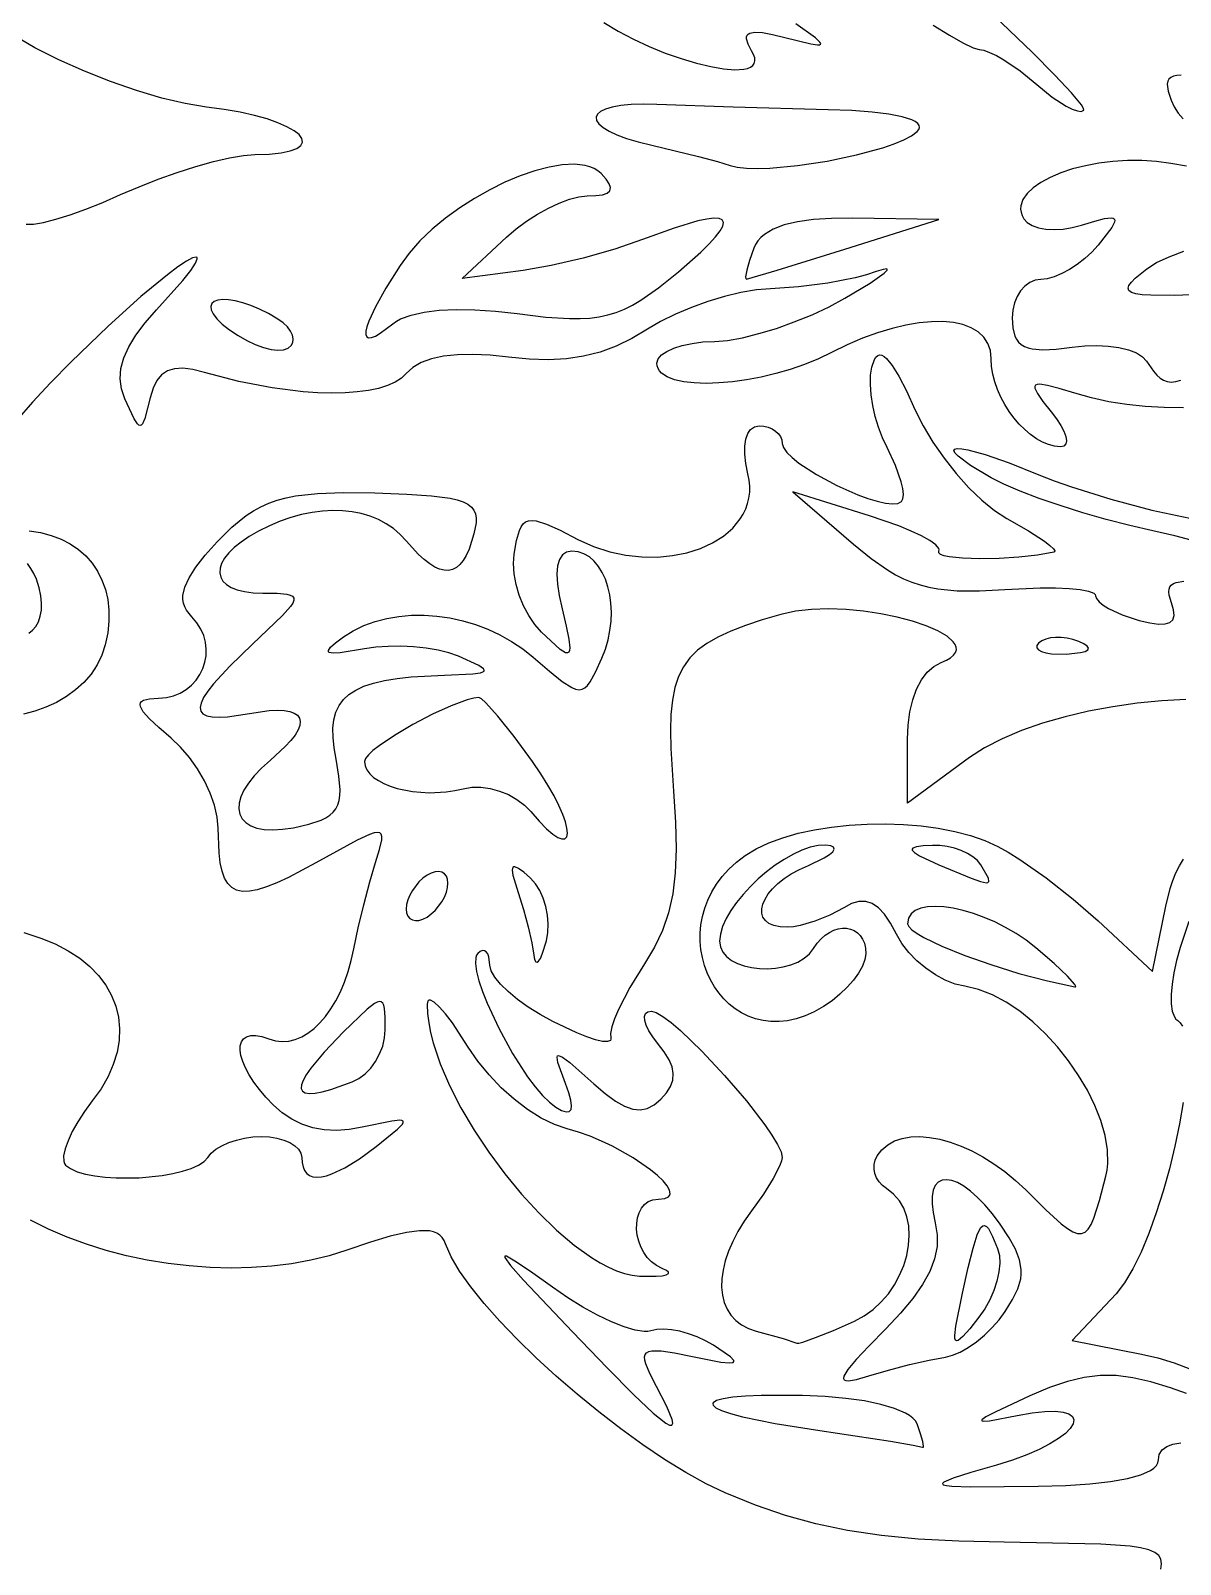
# Model space of a CAD drawing. Header units: millimetres. Extents: x -3.08 to 4.09, y 0 to 4.57.
# Drawn here: x 0.678 to 1.289, y 2.25 to 3.066 of the extents above; entities that cross this region are included whole.
import ezdxf

# ---------------------------------------------------------------- set-up
doc = ezdxf.new("R2010")
doc.units = ezdxf.units.MM

msp = doc.modelspace()

# ---------------------------------------------------------------- linework, layer by layer
at = {"flags": 128}
for points in [[(1.158024, 3.068628), (1.166678, 3.06321), (1.173811, 3.059112), (1.179143, 3.056516), (1.182392, 3.055604), (1.184863, 3.055217), (1.187972, 3.054129), (1.191595, 3.052415), (1.195606, 3.050151), (1.204289, 3.044274), (1.213017, 3.037104), (1.221297, 3.03031), (1.228776, 3.025442), (1.231958, 3.023873), (1.234632, 3.022957), (1.236695, 3.022751), (1.238045, 3.023312), (1.237976, 3.024275), (1.236844, 3.02617), (1.231599, 3.032558), (1.222718, 3.042068), (1.210611, 3.054297), (1.178357, 3.085283)], [(0.982825, 3.069968), (0.990445, 3.065381), (0.99857, 3.061114), (1.006994, 3.057223), (1.015516, 3.053763), (1.023931, 3.050789), (1.032038, 3.048356), (1.039632, 3.046519), (1.046511, 3.045335), (1.05247, 3.044857), (1.057308, 3.045141), (1.059243, 3.045587), (1.060821, 3.046243), (1.062017, 3.047118), (1.062806, 3.048218), (1.063162, 3.04955), (1.063059, 3.051121), (1.062473, 3.052937), (1.061378, 3.055007), (1.059491, 3.058509), (1.058682, 3.061226), (1.058697, 3.062297), (1.058999, 3.063177), (1.059594, 3.063871), (1.060488, 3.06438), (1.063194, 3.064853), (1.067165, 3.064614), (1.072447, 3.063682), (1.079087, 3.062076), (1.092826, 3.058696), (1.096498, 3.058142), (1.097557, 3.058176), (1.098106, 3.058429), (1.098151, 3.058907), (1.0977, 3.059618), (1.095331, 3.061773), (1.084906, 3.069229)], [(0.675611, 2.962732), (0.679458, 2.962825), (0.684772, 2.963738), (0.69134, 2.965411), (0.698945, 2.967783), (0.707373, 2.970792), (0.716409, 2.974378), (0.725837, 2.978479), (0.73565, 2.982709), (0.745793, 2.986665), (0.755971, 2.990259), (0.765892, 2.993404), (0.775264, 2.996014), (0.783794, 2.998), (0.791188, 2.999277), (0.797156, 2.999757), (0.804897, 3.00005), (0.811174, 3.000732), (0.816032, 3.001756), (0.81952, 3.003075), (0.821684, 3.004644), (0.822571, 3.006416), (0.822228, 3.008343), (0.820703, 3.01038), (0.818042, 3.01248), (0.814293, 3.014596), (0.809502, 3.016682), (0.803717, 3.018692), (0.796984, 3.020579), (0.789351, 3.022296), (0.780865, 3.023796), (0.771573, 3.025034), (0.760238, 3.026847), (0.747675, 3.029803), (0.734277, 3.033756), (0.720436, 3.038559), (0.706546, 3.044066), (0.693, 3.050132), (0.680193, 3.05661), (0.668517, 3.063354)], [(1.289817, 3.042054), (1.287559, 3.041882), (1.285741, 3.04147), (1.284342, 3.040811), (1.28334, 3.039896), (1.282714, 3.03872), (1.282442, 3.037275), (1.282873, 3.033549), (1.284462, 3.028659), (1.286131, 3.025134), (1.288299, 3.021846), (1.290873, 3.018867)], [(1.149378, 3.011979), (1.150307, 3.013137), (1.150668, 3.01425), (1.150472, 3.015316), (1.14973, 3.016331), (1.148453, 3.017293), (1.146651, 3.018199), (1.141517, 3.019835), (1.134414, 3.021216), (1.125429, 3.022321), (1.114647, 3.023128), (1.102156, 3.023618), (1.051559, 3.025007), (1.011045, 3.026396), (1.003683, 3.026538), (0.99726, 3.026335), (0.991781, 3.025818), (0.98725, 3.025019), (0.98367, 3.023968), (0.981046, 3.022698), (0.979382, 3.021239), (0.978682, 3.019623), (0.97895, 3.017881), (0.98019, 3.016045), (0.982406, 3.014145), (0.985602, 3.012214), (0.989782, 3.010282), (0.99495, 3.008382), (1.00111, 3.006543), (1.008267, 3.004798), (1.033111, 2.998843), (1.043209, 2.996103), (1.049934, 2.993993), (1.053743, 2.993038), (1.058638, 2.992499), (1.064455, 2.992346), (1.071031, 2.992549), (1.0858, 2.993905), (1.101635, 2.99633), (1.117222, 2.999586), (1.13125, 3.003438), (1.137269, 3.005513), (1.142406, 3.007648), (1.146497, 3.009813), (1.149378, 3.011979)], [(0.936656, 2.915243), (0.951897, 2.913397), (0.964608, 2.912551), (0.970209, 2.912552), (0.975409, 2.912864), (0.980287, 2.913506), (0.98492, 2.914498), (0.989386, 2.91586), (0.993762, 2.917613), (0.998125, 2.919776), (1.002554, 2.92237), (1.011919, 2.928929), (1.022475, 2.937451), (1.034383, 2.947961), (1.038819, 2.952307), (1.04224, 2.956051), (1.044645, 2.959193), (1.046032, 2.961736), (1.046398, 2.96368), (1.045741, 2.965029), (1.04406, 2.965784), (1.041352, 2.965946), (1.037616, 2.965517), (1.032848, 2.9645), (1.020214, 2.960705), (1.003434, 2.954576), (0.988735, 2.949543), (0.971842, 2.944781), (0.954842, 2.940826), (0.939823, 2.938215), (0.907503, 2.933937), (0.931031, 2.955868), (0.936149, 2.960267), (0.941689, 2.964372), (0.947474, 2.968094), (0.953328, 2.971342), (0.959074, 2.974025), (0.964537, 2.976053), (0.96954, 2.977337), (0.973906, 2.977784), (0.978517, 2.977949), (0.982054, 2.978454), (0.98453, 2.979318), (0.985956, 2.980559), (0.986344, 2.982194), (0.985705, 2.984241), (0.98405, 2.986719), (0.981392, 2.989646), (0.979638, 2.991121), (0.977612, 2.992326), (0.975333, 2.993268), (0.972817, 2.993954), (0.967139, 2.994592), (0.960715, 2.994302), (0.953678, 2.993145), (0.946165, 2.991182), (0.938309, 2.988476), (0.930245, 2.985087), (0.922107, 2.981077), (0.914032, 2.976508), (0.906153, 2.971441), (0.898605, 2.965939), (0.891523, 2.960061), (0.885042, 2.953871), (0.879296, 2.94743), (0.87442, 2.940798), (0.86687, 2.928784), (0.861312, 2.918884), (0.85776, 2.911202), (0.856739, 2.908227), (0.856225, 2.905845), (0.856219, 2.904071), (0.856722, 2.902917), (0.857737, 2.902397), (0.859264, 2.902523), (0.861305, 2.903309), (0.863862, 2.904768), (0.870531, 2.909757), (0.872459, 2.911141), (0.874746, 2.912391), (0.880338, 2.914487), (0.887197, 2.916035), (0.895213, 2.917026), (0.904277, 2.917451), (0.914279, 2.917302), (0.925109, 2.916568), (0.936656, 2.915243)], [(1.292754, 2.993605), (1.284434, 2.994965), (1.276775, 2.996086), (1.269009, 2.996634), (1.261237, 2.99665), (1.253562, 2.996169), (1.246084, 2.995232), (1.238907, 2.993875), (1.232133, 2.992137), (1.225863, 2.990057), (1.220199, 2.987672), (1.215244, 2.985021), (1.2111, 2.982142), (1.207869, 2.979072), (1.205653, 2.975851), (1.204554, 2.972517), (1.204455, 2.970819), (1.204673, 2.969107), (1.205222, 2.967385), (1.206114, 2.965659), (1.207968, 2.963603), (1.210644, 2.961985), (1.214015, 2.960819), (1.217956, 2.960119), (1.222341, 2.959899), (1.227042, 2.960173), (1.231935, 2.960954), (1.236892, 2.962257), (1.243923, 2.964401), (1.249123, 2.965717), (1.252562, 2.966122), (1.253641, 2.965958), (1.254305, 2.965534), (1.254563, 2.964842), (1.254423, 2.963871), (1.252982, 2.96105), (1.245698, 2.951604), (1.242342, 2.947936), (1.238607, 2.944514), (1.234618, 2.941412), (1.2305, 2.938706), (1.226378, 2.936471), (1.222377, 2.934782), (1.218623, 2.933713), (1.215239, 2.93334), (1.212165, 2.932925), (1.209297, 2.931738), (1.206698, 2.92986), (1.20443, 2.927375), (1.202557, 2.924366), (1.201142, 2.920918), (1.200246, 2.917113), (1.199934, 2.913034), (1.200271, 2.907606), (1.201375, 2.903308), (1.202259, 2.901562), (1.203387, 2.900072), (1.204777, 2.898831), (1.206446, 2.89783), (1.208412, 2.89706), (1.210692, 2.896513), (1.216264, 2.896054), (1.223303, 2.896385), (1.231948, 2.897437), (1.238533, 2.898132), (1.244974, 2.898301), (1.251107, 2.897973), (1.256771, 2.89718), (1.261803, 2.895952), (1.266041, 2.89432), (1.269324, 2.892314), (1.271489, 2.889965), (1.275098, 2.884629), (1.276835, 2.882591), (1.278596, 2.880985), (1.280434, 2.879821), (1.282401, 2.879108), (1.284549, 2.878856), (1.286929, 2.879074), (1.289593, 2.879772)], [(1.111045, 2.949423), (1.161045, 2.965187), (1.115003, 2.965923), (1.103976, 2.965846), (1.094266, 2.965235), (1.085854, 2.964084), (1.07872, 2.962387), (1.072845, 2.960137), (1.068208, 2.957328), (1.066348, 2.955711), (1.064791, 2.953953), (1.063533, 2.952052), (1.062573, 2.950007), (1.060284, 2.943548), (1.058776, 2.938283), (1.058176, 2.934755), (1.058257, 2.933812), (1.058614, 2.933507), (1.075017, 2.938246), (1.111045, 2.949423)], [(1.291171, 2.865163), (1.280889, 2.865274), (1.270787, 2.865847), (1.260918, 2.866888), (1.251338, 2.868401), (1.242103, 2.870393), (1.233267, 2.872868), (1.22498, 2.875397), (1.218819, 2.877015), (1.214683, 2.87764), (1.213341, 2.877555), (1.212467, 2.877191), (1.212047, 2.876538), (1.212068, 2.875587), (1.213382, 2.872747), (1.216307, 2.86859), (1.220739, 2.863034), (1.223589, 2.859301), (1.225845, 2.855818), (1.227485, 2.852662), (1.228489, 2.849909), (1.228837, 2.847636), (1.228509, 2.845917), (1.227483, 2.84483), (1.225739, 2.844451), (1.222539, 2.844741), (1.2193, 2.84558), (1.216056, 2.846927), (1.21284, 2.848739), (1.209687, 2.850972), (1.206631, 2.853584), (1.203704, 2.856533), (1.200942, 2.859774), (1.198379, 2.863266), (1.196047, 2.866965), (1.19398, 2.870829), (1.192214, 2.874814), (1.190781, 2.878879), (1.189716, 2.88298), (1.189052, 2.887073), (1.188823, 2.891118), (1.188361, 2.895545), (1.187009, 2.899421), (1.18482, 2.902742), (1.181847, 2.905507), (1.17814, 2.907713), (1.173754, 2.909359), (1.168739, 2.910442), (1.163149, 2.91096), (1.157035, 2.910911), (1.150451, 2.910293), (1.143447, 2.909104), (1.136077, 2.907342), (1.128392, 2.905005), (1.120445, 2.90209), (1.112289, 2.898596), (1.103975, 2.894521), (1.096972, 2.891164), (1.089599, 2.888175), (1.081969, 2.885563), (1.074197, 2.883333), (1.066396, 2.881492), (1.058678, 2.880048), (1.051158, 2.879006), (1.043948, 2.878375), (1.037162, 2.87816), (1.030913, 2.878368), (1.025314, 2.879007), (1.020479, 2.880083), (1.016522, 2.881603), (1.013555, 2.883574), (1.012478, 2.884731), (1.011691, 2.886002), (1.011209, 2.887391), (1.011045, 2.888896), (1.011669, 2.891137), (1.013456, 2.893246), (1.016282, 2.895176), (1.020021, 2.896878), (1.024547, 2.898306), (1.029736, 2.899411), (1.035462, 2.900147), (1.0416, 2.900465), (1.048532, 2.901019), (1.056533, 2.90242), (1.065319, 2.904576), (1.074604, 2.90739), (1.084104, 2.910771), (1.093534, 2.914623), (1.102609, 2.918853), (1.111045, 2.923368), (1.124391, 2.931431), (1.131982, 2.936793), (1.133449, 2.938316), (1.13357, 2.938763), (1.133271, 2.938991), (1.131382, 2.938759), (1.127712, 2.937562), (1.122552, 2.935885), (1.116395, 2.934284), (1.10201, 2.931463), (1.086407, 2.9294), (1.071434, 2.928396), (1.063951, 2.927789), (1.055732, 2.926414), (1.047046, 2.924357), (1.038161, 2.921706), (1.029346, 2.91855), (1.020869, 2.914976), (1.012999, 2.911071), (1.006003, 2.906923), (0.997685, 2.901941), (0.989324, 2.897894), (0.980812, 2.894763), (0.97204, 2.892526), (0.962898, 2.89116), (0.953279, 2.890644), (0.943072, 2.890957), (0.93217, 2.892076), (0.922272, 2.89314), (0.913177, 2.893575), (0.904925, 2.893388), (0.897557, 2.892587), (0.891113, 2.891177), (0.885633, 2.889166), (0.881157, 2.886561), (0.877725, 2.883368), (0.87514, 2.880898), (0.87179, 2.878763), (0.86772, 2.876963), (0.862978, 2.875498), (0.857609, 2.874368), (0.85166, 2.873572), (0.845176, 2.87311), (0.838205, 2.872982), (0.830791, 2.873188), (0.822981, 2.873727), (0.806358, 2.875805), (0.788706, 2.879214), (0.770392, 2.883951), (0.764227, 2.88547), (0.758936, 2.886139), (0.754446, 2.885926), (0.750687, 2.884798), (0.747589, 2.882723), (0.74508, 2.879666), (0.743089, 2.875596), (0.741545, 2.870479), (0.738648, 2.859454), (0.737422, 2.856681), (0.736805, 2.855977), (0.736161, 2.855727), (0.735475, 2.855931), (0.734728, 2.856588), (0.732984, 2.859258), (0.728017, 2.870007), (0.726272, 2.875268), (0.725592, 2.880608), (0.725994, 2.886078), (0.727498, 2.891732), (0.730123, 2.897622), (0.733886, 2.9038), (0.738808, 2.910318), (0.744906, 2.917229), (0.758878, 2.932843), (0.763116, 2.938212), (0.765654, 2.942037), (0.76659, 2.944377), (0.766489, 2.94501), (0.766023, 2.945294), (0.764052, 2.944847), (0.760776, 2.943097), (0.756292, 2.940104), (0.750701, 2.935929), (0.736588, 2.924272), (0.719226, 2.908609), (0.699406, 2.889423), (0.688622, 2.87841), (0.679045, 2.868143), (0.670672, 2.858618)], [(1.304199, 2.925564), (1.286353, 2.924921), (1.273695, 2.924958), (1.269163, 2.925265), (1.265748, 2.925781), (1.263391, 2.926519), (1.262033, 2.927493), (1.261614, 2.928715), (1.262073, 2.930198), (1.263351, 2.931956), (1.265389, 2.934002), (1.271503, 2.939007), (1.276756, 2.942346), (1.283436, 2.945492), (1.291269, 2.948375)], [(0.809448, 2.912326), (0.804495, 2.915244), (0.799693, 2.917658), (0.795107, 2.919582), (0.790799, 2.921031), (0.786832, 2.922019), (0.783269, 2.92256), (0.780175, 2.922668), (0.777611, 2.922359), (0.775641, 2.921646), (0.774329, 2.920543), (0.773737, 2.919065), (0.773928, 2.917226), (0.774967, 2.915041), (0.776915, 2.912523), (0.779837, 2.909688), (0.783795, 2.906548), (0.788298, 2.90352), (0.79288, 2.90093), (0.797413, 2.898818), (0.801769, 2.897224), (0.805821, 2.896188), (0.809441, 2.895749), (0.812503, 2.895949), (0.814878, 2.896826), (0.816508, 2.898218), (0.817434, 2.899893), (0.817678, 2.901787), (0.817262, 2.903837), (0.816209, 2.905979), (0.81454, 2.90815), (0.812279, 2.910287), (0.809448, 2.912326)], [(0.772156, 2.466673), (0.773976, 2.468905), (0.776524, 2.470988), (0.779684, 2.472874), (0.78334, 2.474521), (0.787375, 2.47588), (0.791672, 2.476908), (0.796114, 2.477558), (0.800587, 2.477784), (0.804919, 2.477558), (0.808961, 2.476908), (0.812624, 2.47588), (0.815819, 2.474521), (0.818459, 2.472874), (0.820454, 2.470988), (0.821716, 2.468905), (0.822156, 2.466673), (0.822326, 2.46391), (0.822832, 2.461567), (0.823668, 2.459643), (0.824827, 2.458138), (0.826303, 2.45705), (0.82809, 2.456379), (0.830182, 2.456124), (0.832573, 2.456284), (0.835256, 2.456858), (0.838225, 2.457846), (0.844996, 2.461056), (0.852837, 2.465908), (0.861698, 2.472396), (0.873121, 2.481668), (0.875703, 2.484368), (0.876178, 2.485281), (0.876097, 2.485918), (0.875451, 2.486294), (0.87423, 2.486422), (0.870026, 2.485983), (0.854309, 2.482701), (0.847291, 2.481475), (0.840567, 2.481025), (0.83415, 2.481347), (0.828052, 2.482439), (0.822284, 2.484297), (0.81686, 2.486918), (0.81179, 2.490299), (0.807087, 2.494437), (0.80312, 2.498624), (0.799649, 2.502736), (0.796678, 2.506732), (0.794207, 2.510571), (0.792241, 2.514213), (0.790781, 2.517618), (0.789831, 2.520743), (0.789394, 2.52355), (0.789472, 2.525997), (0.790067, 2.528043), (0.791183, 2.529648), (0.792823, 2.530771), (0.794989, 2.531372), (0.797683, 2.531409), (0.800909, 2.530843), (0.80467, 2.529632), (0.808191, 2.528611), (0.811719, 2.528232), (0.815234, 2.528471), (0.818712, 2.529306), (0.822134, 2.530714), (0.825477, 2.532673), (0.82872, 2.535159), (0.831842, 2.538151), (0.834821, 2.541624), (0.837636, 2.545558), (0.840265, 2.549928), (0.842687, 2.554712), (0.844881, 2.559887), (0.846825, 2.565431), (0.848498, 2.571321), (0.849878, 2.577534), (0.852234, 2.588653), (0.855194, 2.601007), (0.858378, 2.613089), (0.861406, 2.623396), (0.863558, 2.630409), (0.864681, 2.635417), (0.864743, 2.637169), (0.864413, 2.63842), (0.863646, 2.639168), (0.862396, 2.639415), (0.860618, 2.639159), (0.858267, 2.638401), (0.851668, 2.635378), (0.829614, 2.623298), (0.815034, 2.615535), (0.808852, 2.612646), (0.803358, 2.610438), (0.798516, 2.608923), (0.794289, 2.608114), (0.790641, 2.608024), (0.787533, 2.608666), (0.784929, 2.610054), (0.782792, 2.612201), (0.781086, 2.615119), (0.779773, 2.618822), (0.778815, 2.623322), (0.778178, 2.628634), (0.777712, 2.641743), (0.777201, 2.647576), (0.775739, 2.653841), (0.773427, 2.660341), (0.770368, 2.666882), (0.766664, 2.673266), (0.762419, 2.679297), (0.757734, 2.684781), (0.752712, 2.689521), (0.746063, 2.695222), (0.741137, 2.69985), (0.737902, 2.703507), (0.736326, 2.706293), (0.73615, 2.707391), (0.736376, 2.708309), (0.737001, 2.709059), (0.73802, 2.709655), (0.741226, 2.710433), (0.745962, 2.710743), (0.75014, 2.711129), (0.754011, 2.712073), (0.757552, 2.713523), (0.760742, 2.715425), (0.763558, 2.717726), (0.765979, 2.720372), (0.767983, 2.72331), (0.769548, 2.726486), (0.770653, 2.729847), (0.771275, 2.733339), (0.771393, 2.736909), (0.770985, 2.740504), (0.770029, 2.744071), (0.768503, 2.747555), (0.766386, 2.750903), (0.763656, 2.754062), (0.760873, 2.757536), (0.759936, 2.75936), (0.759307, 2.761257), (0.75899, 2.763239), (0.758988, 2.765317), (0.759948, 2.769807), (0.762217, 2.774819), (0.765828, 2.780443), (0.770811, 2.786772), (0.777198, 2.793896), (0.785017, 2.801673), (0.788807, 2.804952), (0.7926, 2.807849), (0.796458, 2.810384), (0.800444, 2.812577), (0.804621, 2.814446), (0.80905, 2.816012), (0.813794, 2.817293), (0.818915, 2.818308), (0.830539, 2.81962), (0.844421, 2.820102), (0.861059, 2.819909), (0.877963, 2.819311), (0.891175, 2.818412), (0.901067, 2.817059), (0.904884, 2.816164), (0.90801, 2.815097), (0.910493, 2.813839), (0.912378, 2.812372), (0.913713, 2.810675), (0.914543, 2.80873), (0.914916, 2.806516), (0.914877, 2.804016), (0.913753, 2.798076), (0.911109, 2.789933), (0.90961, 2.786688), (0.907989, 2.783992), (0.906242, 2.781847), (0.904366, 2.780251), (0.902357, 2.779204), (0.900212, 2.778706), (0.897926, 2.778757), (0.895497, 2.779357), (0.892921, 2.780504), (0.890195, 2.782199), (0.887314, 2.784442), (0.884276, 2.787231), (0.877712, 2.794451), (0.87451, 2.797886), (0.870964, 2.800914), (0.867099, 2.803532), (0.86294, 2.805741), (0.858511, 2.807536), (0.853839, 2.808918), (0.848947, 2.809885), (0.843861, 2.810434), (0.838606, 2.810564), (0.833207, 2.810273), (0.82769, 2.809561), (0.822079, 2.808424), (0.816399, 2.806861), (0.810675, 2.804872), (0.804933, 2.802453), (0.799198, 2.799604), (0.794188, 2.796714), (0.789875, 2.793799), (0.786258, 2.790886), (0.783334, 2.788007), (0.781101, 2.78519), (0.779557, 2.782464), (0.7787, 2.779859), (0.778528, 2.777404), (0.779038, 2.775128), (0.780228, 2.773061), (0.782098, 2.771231), (0.784643, 2.769668), (0.787863, 2.768402), (0.791754, 2.767461), (0.796316, 2.766875), (0.801545, 2.766673), (0.809031, 2.766575), (0.814294, 2.766091), (0.816074, 2.765618), (0.817277, 2.764943), (0.817896, 2.764033), (0.817923, 2.76285), (0.817352, 2.761362), (0.816175, 2.759532), (0.811975, 2.754708), (0.795989, 2.739423), (0.783924, 2.727798), (0.775257, 2.718379), (0.772197, 2.714466), (0.769984, 2.711068), (0.768619, 2.708172), (0.7681, 2.705767), (0.768428, 2.70384), (0.769602, 2.702379), (0.771621, 2.701372), (0.774485, 2.700806), (0.778194, 2.70067), (0.782745, 2.700951), (0.794378, 2.702715), (0.804865, 2.704211), (0.809159, 2.704406), (0.812815, 2.704245), (0.81583, 2.703737), (0.818198, 2.702891), (0.819916, 2.701715), (0.820981, 2.700218), (0.821387, 2.698411), (0.821133, 2.6963), (0.820212, 2.693896), (0.818622, 2.691207), (0.816359, 2.688243), (0.813418, 2.685011), (0.805489, 2.677784), (0.800817, 2.673619), (0.796924, 2.669553), (0.793797, 2.665619), (0.791426, 2.661851), (0.789799, 2.658284), (0.788903, 2.65495), (0.788729, 2.651885), (0.789264, 2.649121), (0.790496, 2.646693), (0.792414, 2.644634), (0.795007, 2.642979), (0.798263, 2.641761), (0.80217, 2.641014), (0.806717, 2.640772), (0.811892, 2.641068), (0.817684, 2.641937), (0.826002, 2.643771), (0.832447, 2.645886), (0.835014, 2.647126), (0.83717, 2.648528), (0.838935, 2.650124), (0.840328, 2.651944), (0.841367, 2.65402), (0.842073, 2.656381), (0.842465, 2.65906), (0.842561, 2.662086), (0.841944, 2.669305), (0.840378, 2.678284), (0.839348, 2.68432), (0.838797, 2.689816), (0.838756, 2.694796), (0.839254, 2.699282), (0.840321, 2.703298), (0.841986, 2.706867), (0.844278, 2.710012), (0.847229, 2.712755), (0.850866, 2.71512), (0.855221, 2.717129), (0.860322, 2.718806), (0.866199, 2.720173), (0.872881, 2.721254), (0.880399, 2.722071), (0.898059, 2.723007), (0.91314, 2.723709), (0.917227, 2.724315), (0.918434, 2.724716), (0.919092, 2.725196), (0.919208, 2.725765), (0.918791, 2.726432), (0.916385, 2.728102), (0.905489, 2.733062), (0.900458, 2.734814), (0.894669, 2.736236), (0.888326, 2.737312), (0.881635, 2.738026), (0.874801, 2.738361), (0.868028, 2.738302), (0.861523, 2.737833), (0.855489, 2.736937), (0.842652, 2.734831), (0.838868, 2.734638), (0.836778, 2.735055), (0.836352, 2.735501), (0.836331, 2.736111), (0.837482, 2.737832), (0.84018, 2.740246), (0.844378, 2.743382), (0.849588, 2.746653), (0.855189, 2.749372), (0.861128, 2.751545), (0.867353, 2.753176), (0.87381, 2.754272), (0.880449, 2.754838), (0.887216, 2.754879), (0.894059, 2.754402), (0.900925, 2.753413), (0.907762, 2.751915), (0.914518, 2.749916), (0.92114, 2.747421), (0.927575, 2.744435), (0.933772, 2.740964), (0.939678, 2.737014), (0.945239, 2.73259), (0.953989, 2.72506), (0.96069, 2.719674), (0.965767, 2.716425), (0.967829, 2.715599), (0.969646, 2.715305), (0.971269, 2.715542), (0.972752, 2.716308), (0.974149, 2.717603), (0.975513, 2.719426), (0.978353, 2.724652), (0.981698, 2.731979), (0.983609, 2.736846), (0.985062, 2.74179), (0.986072, 2.746757), (0.986653, 2.751694), (0.986822, 2.756547), (0.986592, 2.761261), (0.98598, 2.765782), (0.985, 2.770057), (0.983667, 2.774031), (0.981997, 2.777651), (0.980005, 2.780862), (0.977705, 2.78361), (0.975114, 2.785841), (0.972246, 2.787502), (0.969116, 2.788538), (0.965739, 2.788896), (0.962957, 2.788396), (0.960778, 2.78691), (0.959206, 2.784457), (0.958245, 2.781055), (0.957897, 2.776724), (0.958167, 2.771481), (0.959058, 2.765347), (0.960573, 2.75834), (0.962793, 2.74899), (0.96419, 2.742091), (0.964663, 2.737531), (0.964523, 2.736092), (0.964114, 2.735194), (0.963425, 2.734824), (0.962443, 2.734967), (0.959549, 2.736735), (0.949698, 2.745798), (0.946087, 2.749901), (0.942866, 2.75466), (0.940095, 2.759903), (0.937835, 2.76546), (0.936144, 2.771161), (0.935082, 2.776835), (0.93471, 2.782313), (0.935087, 2.787423), (0.93639, 2.794679), (0.937898, 2.799994), (0.938828, 2.801948), (0.939928, 2.803443), (0.941239, 2.80449), (0.942798, 2.805097), (0.944648, 2.805274), (0.946826, 2.80503), (0.952329, 2.803314), (0.959625, 2.800023), (0.969031, 2.795229), (0.977396, 2.791435), (0.98592, 2.788638), (0.994493, 2.786796), (1.003003, 2.785865), (1.011337, 2.785802), (1.019384, 2.786565), (1.027032, 2.788109), (1.03417, 2.790392), (1.040685, 2.793371), (1.046466, 2.797002), (1.051401, 2.801242), (1.055379, 2.806049), (1.056973, 2.808651), (1.058287, 2.811379), (1.059304, 2.814227), (1.060013, 2.817189), (1.060399, 2.82026), (1.060447, 2.823436), (1.060144, 2.826709), (1.059475, 2.830076), (1.058342, 2.835502), (1.057775, 2.840422), (1.057759, 2.844768), (1.058278, 2.848475), (1.059316, 2.851475), (1.060858, 2.853701), (1.062889, 2.855086), (1.065392, 2.855562), (1.067867, 2.855371), (1.070176, 2.854825), (1.072269, 2.85396), (1.074093, 2.852817), (1.075601, 2.851434), (1.07674, 2.849849), (1.07746, 2.848101), (1.077712, 2.846229), (1.078343, 2.843997), (1.080136, 2.841456), (1.082936, 2.83868), (1.08659, 2.835744), (1.095845, 2.829692), (1.106673, 2.823899), (1.117847, 2.818964), (1.123179, 2.817006), (1.128137, 2.815487), (1.132568, 2.814481), (1.136316, 2.814065), (1.13923, 2.814312), (1.141156, 2.815298), (1.141905, 2.816792), (1.142102, 2.819123), (1.141778, 2.822172), (1.140965, 2.825823), (1.138, 2.834455), (1.133462, 2.844076), (1.130999, 2.849234), (1.128883, 2.854791), (1.127148, 2.860571), (1.125826, 2.866399), (1.124951, 2.872101), (1.124555, 2.877502), (1.124673, 2.882427), (1.125337, 2.886701), (1.12672, 2.890752), (1.127545, 2.892068), (1.128464, 2.892905), (1.129481, 2.89326), (1.1306, 2.893129), (1.131825, 2.892508), (1.133159, 2.891394), (1.136173, 2.887668), (1.139672, 2.881922), (1.143689, 2.874124), (1.148253, 2.864243), (1.152564, 2.855606), (1.157791, 2.846895), (1.163732, 2.838347), (1.170189, 2.830199), (1.17696, 2.822689), (1.183845, 2.816053), (1.190644, 2.810529), (1.197156, 2.806354), (1.208582, 2.799814), (1.217104, 2.794255), (1.22002, 2.792027), (1.221902, 2.790266), (1.222648, 2.789045), (1.222563, 2.78866), (1.222156, 2.788437), (1.213515, 2.78682), (1.203516, 2.785692), (1.19298, 2.78505), (1.182731, 2.784885), (1.17359, 2.785193), (1.166381, 2.785968), (1.163757, 2.786529), (1.161925, 2.787204), (1.160986, 2.787993), (1.161045, 2.788896), (1.161224, 2.789592), (1.160983, 2.790398), (1.159315, 2.792302), (1.156192, 2.794531), (1.151767, 2.797005), (1.146191, 2.799648), (1.139615, 2.802382), (1.124073, 2.807812), (1.083267, 2.820507), (1.115573, 2.792618), (1.12492, 2.784997), (1.133683, 2.778929), (1.137969, 2.776441), (1.142257, 2.774298), (1.146597, 2.772484), (1.151038, 2.770984), (1.155629, 2.769785), (1.16042, 2.76887), (1.170799, 2.767838), (1.18257, 2.76777), (1.196128, 2.768548), (1.214865, 2.769476), (1.223059, 2.769468), (1.230206, 2.769165), (1.23611, 2.768579), (1.240572, 2.767726), (1.243394, 2.766618), (1.244128, 2.765974), (1.244378, 2.765271), (1.244849, 2.763716), (1.2462, 2.762028), (1.248335, 2.760259), (1.251161, 2.758463), (1.258505, 2.755011), (1.267475, 2.752104), (1.27317, 2.750804), (1.277784, 2.750175), (1.281352, 2.750237), (1.283906, 2.751008), (1.285478, 2.752507), (1.2861, 2.75475), (1.285806, 2.757758), (1.284628, 2.761548), (1.283439, 2.765582), (1.283266, 2.767255), (1.283392, 2.768704), (1.283832, 2.769933), (1.284598, 2.770947), (1.285705, 2.771749), (1.287166, 2.772343), (1.291208, 2.772926)], [(1.297901, 2.794011), (1.286569, 2.797038), (1.274739, 2.799771), (1.262491, 2.802578), (1.249969, 2.80582), (1.237527, 2.809379), (1.225515, 2.813142), (1.214287, 2.816992), (1.204194, 2.820814), (1.195589, 2.824491), (1.188823, 2.827909), (1.17783, 2.834544), (1.171297, 2.839366), (1.169638, 2.841094), (1.169017, 2.842363), (1.169407, 2.843173), (1.170783, 2.843522), (1.173118, 2.843408), (1.176388, 2.84283), (1.185625, 2.840275), (1.198288, 2.835842), (1.21417, 2.829521), (1.22226, 2.826357), (1.231562, 2.823086), (1.252482, 2.816599), (1.274299, 2.810812), (1.294378, 2.806479)], [(0.677218, 2.799702), (0.683272, 2.798807), (0.688935, 2.797348), (0.694187, 2.795351), (0.699008, 2.792844), (0.703377, 2.789853), (0.707273, 2.786405), (0.710675, 2.782526), (0.713564, 2.778243), (0.715918, 2.773583), (0.717718, 2.768573), (0.718941, 2.763239), (0.719569, 2.757608), (0.71958, 2.751707), (0.718954, 2.745563), (0.71767, 2.739201), (0.71585, 2.733657), (0.713298, 2.728457), (0.710076, 2.723627), (0.706248, 2.719193), (0.701877, 2.71518), (0.697027, 2.711615), (0.69176, 2.708522), (0.68614, 2.705927), (0.680231, 2.703856), (0.674094, 2.702334)], [(0.681045, 2.773993), (0.679709, 2.776986), (0.678096, 2.779778), (0.676268, 2.782309)], [(0.677038, 2.745319), (0.679043, 2.746868), (0.680746, 2.748911), (0.682109, 2.751412), (0.683094, 2.754334), (0.683664, 2.757641), (0.683782, 2.761297), (0.68341, 2.765265), (0.68251, 2.769509), (0.681045, 2.773993)], [(1.292277, 2.710118), (1.279506, 2.709397), (1.266519, 2.70809), (1.253504, 2.70622), (1.240649, 2.703809), (1.228141, 2.700882), (1.216167, 2.697459), (1.204916, 2.693566), (1.194573, 2.689223), (1.185327, 2.684455), (1.177364, 2.679284), (1.144378, 2.654896), (1.144378, 2.688909), (1.144693, 2.696509), (1.145618, 2.703542), (1.14712, 2.709934), (1.149168, 2.715614), (1.151732, 2.720509), (1.154779, 2.724546), (1.158278, 2.727653), (1.162198, 2.729757), (1.165037, 2.731003), (1.167239, 2.732306), (1.168834, 2.733655), (1.169848, 2.735044), (1.17031, 2.736462), (1.170249, 2.737902), (1.169691, 2.739356), (1.168667, 2.740815), (1.165327, 2.743713), (1.160454, 2.746529), (1.154274, 2.749197), (1.147012, 2.751647), (1.138892, 2.753814), (1.130141, 2.755628), (1.120982, 2.757023), (1.111641, 2.75793), (1.102344, 2.758284), (1.093314, 2.758015), (1.084779, 2.757056), (1.076962, 2.75534), (1.06698, 2.752362), (1.058111, 2.749424), (1.050302, 2.746435), (1.043494, 2.743304), (1.037634, 2.73994), (1.032666, 2.73625), (1.028534, 2.732145), (1.025182, 2.727533), (1.022556, 2.722322), (1.020599, 2.716421), (1.019256, 2.70974), (1.018471, 2.702186), (1.01819, 2.693668), (1.018356, 2.684096), (1.019809, 2.661423), (1.020913, 2.644932), (1.021263, 2.630537), (1.020802, 2.617907), (1.019474, 2.606708), (1.017223, 2.596608), (1.013994, 2.587275), (1.009731, 2.578375), (1.004378, 2.569576), (0.996622, 2.556977), (0.990659, 2.545354), (0.988534, 2.540313), (0.987077, 2.536002), (0.986362, 2.532582), (0.986462, 2.530215), (0.98655, 2.52942), (0.986296, 2.528823), (0.984823, 2.528207), (0.982168, 2.528331), (0.978458, 2.529161), (0.97382, 2.530661), (0.96838, 2.532795), (0.9556, 2.538826), (0.94888, 2.54256), (0.942611, 2.546545), (0.936931, 2.550656), (0.931977, 2.554772), (0.927886, 2.558769), (0.924794, 2.562523), (0.922838, 2.565912), (0.922156, 2.568812), (0.921652, 2.573231), (0.921062, 2.574793), (0.920281, 2.57589), (0.919336, 2.576496), (0.918254, 2.576584), (0.91706, 2.576128), (0.915781, 2.575104), (0.915145, 2.574196), (0.914733, 2.572987), (0.914543, 2.569739), (0.915129, 2.565518), (0.916414, 2.56048), (0.918317, 2.554782), (0.920758, 2.548581), (0.926939, 2.535293), (0.93432, 2.521871), (0.942263, 2.509567), (0.946248, 2.504226), (0.950134, 2.499634), (0.953843, 2.495949), (0.957295, 2.493326), (0.960354, 2.491662), (0.962713, 2.490896), (0.964377, 2.491041), (0.96535, 2.492111), (0.965639, 2.494118), (0.965248, 2.497076), (0.964182, 2.500998), (0.962448, 2.505896), (0.958425, 2.517151), (0.957958, 2.51996), (0.95818, 2.52066), (0.958734, 2.520889), (0.960915, 2.519934), (0.964661, 2.517095), (0.977489, 2.505757), (0.983549, 2.500569), (0.988949, 2.496617), (0.99379, 2.493877), (0.99817, 2.492328), (1.002188, 2.491945), (1.005942, 2.492708), (1.009533, 2.494592), (1.013059, 2.497576), (1.016119, 2.501025), (1.018256, 2.504386), (1.019465, 2.507742), (1.019741, 2.511173), (1.01908, 2.514764), (1.017479, 2.518596), (1.014931, 2.522751), (1.011434, 2.527312), (1.008799, 2.530752), (1.00677, 2.533963), (1.005359, 2.536873), (1.004581, 2.539413), (1.00445, 2.541511), (1.004979, 2.543097), (1.006182, 2.544101), (1.008073, 2.544451), (1.010684, 2.543714), (1.014251, 2.541617), (1.01862, 2.538334), (1.023635, 2.534038), (1.034984, 2.523103), (1.047054, 2.510199), (1.058603, 2.496714), (1.068391, 2.484035), (1.072236, 2.478431), (1.075174, 2.47355), (1.077051, 2.469563), (1.077712, 2.466646), (1.077378, 2.464831), (1.076423, 2.462288), (1.072916, 2.455481), (1.067727, 2.447155), (1.061392, 2.438243), (1.057506, 2.432759), (1.054163, 2.427327), (1.051364, 2.421979), (1.049106, 2.416746), (1.047388, 2.41166), (1.04621, 2.406751), (1.04557, 2.402051), (1.045467, 2.397592), (1.045899, 2.393404), (1.046866, 2.389519), (1.048366, 2.385969), (1.050398, 2.382784), (1.052961, 2.379996), (1.056053, 2.377636), (1.059674, 2.375736), (1.063823, 2.374326), (1.078217, 2.370357), (1.085517, 2.367951), (1.086546, 2.367956), (1.088623, 2.368468), (1.09542, 2.37083), (1.104904, 2.374654), (1.116073, 2.379562)], [(1.23535, 2.740923), (1.232282, 2.741958), (1.229154, 2.74266), (1.226056, 2.74303), (1.223073, 2.743074), (1.220293, 2.742795), (1.217804, 2.742195), (1.215692, 2.741278), (1.214045, 2.740048), (1.213131, 2.738717), (1.213118, 2.73751), (1.213948, 2.736451), (1.215561, 2.735564), (1.217895, 2.734873), (1.220891, 2.734402), (1.228628, 2.734215), (1.236386, 2.734988), (1.23878, 2.735636), (1.240166, 2.736439), (1.240531, 2.737384), (1.239859, 2.738455), (1.238137, 2.73964), (1.23535, 2.740923)], [(0.944823, 2.677146), (0.935093, 2.690335), (0.926484, 2.701137), (0.91993, 2.708437), (0.917715, 2.710424), (0.916364, 2.711118), (0.913621, 2.710813), (0.91016, 2.709945), (0.901579, 2.706795), (0.89161, 2.702217), (0.881239, 2.696762), (0.871455, 2.690981), (0.863243, 2.685424), (0.860036, 2.682902), (0.857592, 2.680643), (0.856036, 2.678715), (0.855489, 2.677187), (0.85582, 2.674867), (0.856779, 2.672669), (0.858316, 2.670609), (0.86038, 2.6687), (0.862921, 2.666956), (0.865888, 2.665391), (0.869232, 2.664019), (0.872903, 2.662854), (0.88102, 2.661199), (0.889837, 2.660539), (0.898952, 2.660984), (0.903495, 2.661656), (0.907962, 2.662646), (0.912574, 2.663417), (0.917434, 2.66344), (0.922401, 2.662762), (0.927337, 2.66143), (0.9321, 2.659492), (0.936551, 2.656993), (0.940552, 2.653983), (0.943962, 2.650507), (0.948447, 2.645357), (0.95235, 2.64138), (0.95567, 2.63852), (0.958403, 2.63672), (0.960548, 2.635922), (0.962104, 2.636072), (0.963068, 2.63711), (0.963439, 2.638982), (0.963215, 2.641631), (0.962393, 2.644999), (0.960973, 2.64903), (0.958952, 2.653667), (0.956328, 2.658854), (0.9531, 2.664534), (0.949265, 2.67065), (0.944823, 2.677146)], [(1.116073, 2.379562), (1.12129, 2.382379), (1.126051, 2.385816), (1.130336, 2.389788), (1.134124, 2.394206), (1.137393, 2.398982), (1.140122, 2.404029), (1.14229, 2.409259), (1.143876, 2.414585), (1.14486, 2.419919), (1.145219, 2.425173), (1.144933, 2.43026), (1.143981, 2.435092), (1.142341, 2.439581), (1.139993, 2.44364), (1.136915, 2.447182), (1.133087, 2.450118), (1.130945, 2.451729), (1.129201, 2.45364), (1.127874, 2.455781), (1.126984, 2.45808), (1.12655, 2.460466), (1.126592, 2.462868), (1.12713, 2.465215), (1.128184, 2.467437), (1.130721, 2.470727), (1.133827, 2.47337), (1.13745, 2.475378), (1.141535, 2.476764), (1.146029, 2.477539), (1.150879, 2.477717), (1.156031, 2.47731), (1.161432, 2.47633), (1.167028, 2.474788), (1.172765, 2.472698), (1.178591, 2.470072), (1.184451, 2.466922), (1.190293, 2.46326), (1.196062, 2.459098), (1.201706, 2.45445), (1.20717, 2.449326), (1.217839, 2.43878), (1.226021, 2.431344), (1.22933, 2.428817), (1.232197, 2.427099), (1.234683, 2.426198), (1.236847, 2.426126), (1.23875, 2.426893), (1.240451, 2.428509), (1.242011, 2.430984), (1.24349, 2.434328), (1.246445, 2.443666), (1.249795, 2.456604), (1.250453, 2.459922), (1.250806, 2.463379), (1.250644, 2.47065), (1.249396, 2.478298), (1.247153, 2.486204), (1.244002, 2.494247), (1.240032, 2.502308), (1.235332, 2.510268), (1.229991, 2.518007), (1.224097, 2.525405), (1.21774, 2.532343), (1.211007, 2.538702), (1.203988, 2.544362), (1.196772, 2.549203), (1.189446, 2.553105), (1.1821, 2.55595), (1.174823, 2.557618), (1.169687, 2.558812), (1.164422, 2.560883), (1.159177, 2.563715), (1.1541, 2.567196), (1.149341, 2.571211), (1.145049, 2.575647), (1.141373, 2.58039), (1.138462, 2.585326), (1.135243, 2.591247), (1.132051, 2.595923), (1.12883, 2.599382), (1.125528, 2.601651), (1.122088, 2.602758), (1.118458, 2.60273), (1.114582, 2.601596), (1.110406, 2.599382), (1.103085, 2.595427), (1.095005, 2.592165), (1.087146, 2.58993), (1.083606, 2.589305), (1.080489, 2.589062), (1.076508, 2.589265), (1.073229, 2.589949), (1.070636, 2.591064), (1.068712, 2.592559), (1.067439, 2.594385), (1.066802, 2.596491), (1.066782, 2.598827), (1.067363, 2.601342), (1.068527, 2.603986), (1.070259, 2.606709), (1.07254, 2.60946), (1.075355, 2.612189), (1.078685, 2.614846), (1.082514, 2.617381), (1.086825, 2.619743), (1.0916, 2.621882), (1.100061, 2.625839), (1.102845, 2.62761), (1.104616, 2.629184), (1.105335, 2.630517), (1.104966, 2.631565), (1.103469, 2.632285), (1.100809, 2.632632), (1.096817, 2.63242), (1.092534, 2.631491), (1.088035, 2.629915), (1.083396, 2.627758), (1.078692, 2.625091), (1.074, 2.621981), (1.069395, 2.618497), (1.064953, 2.614708), (1.06075, 2.610682), (1.056861, 2.606487), (1.053363, 2.602192), (1.05033, 2.597866), (1.04784, 2.593577), (1.045967, 2.589394), (1.044788, 2.585384), (1.044378, 2.581618), (1.044828, 2.578544), (1.046108, 2.575811), (1.048118, 2.573428), (1.050755, 2.571402), (1.053919, 2.56974), (1.057507, 2.568452), (1.061418, 2.567544), (1.06555, 2.567024), (1.069802, 2.5669), (1.074072, 2.567181), (1.078258, 2.567873), (1.082259, 2.568985), (1.085973, 2.570524), (1.089299, 2.572499), (1.092134, 2.574916), (1.094378, 2.577784), (1.096288, 2.580519), (1.098355, 2.582847), (1.100542, 2.584771), (1.102808, 2.586296), (1.105117, 2.587425), (1.107428, 2.588163), (1.109702, 2.588514), (1.111903, 2.588481), (1.113989, 2.588068), (1.115923, 2.587281), (1.117666, 2.586121), (1.119179, 2.584595), (1.120423, 2.582705), (1.12136, 2.580456), (1.121951, 2.577851), (1.122156, 2.574896), (1.121697, 2.571799), (1.120381, 2.568356), (1.118301, 2.564682), (1.115548, 2.560892), (1.112217, 2.557101), (1.108398, 2.553423), (1.104185, 2.549974), (1.09967, 2.546868), (1.094727, 2.544075), (1.089875, 2.541902), (1.085128, 2.540321), (1.0805, 2.539304), (1.076005, 2.538824), (1.071659, 2.538852), (1.067476, 2.539361), (1.063469, 2.540323), (1.059654, 2.541711), (1.056045, 2.543496), (1.052657, 2.545651), (1.049503, 2.548148), (1.046598, 2.55096), (1.043957, 2.554057), (1.041594, 2.557414), (1.039524, 2.561001), (1.037761, 2.564792), (1.036319, 2.568758), (1.035213, 2.572872), (1.034457, 2.577105), (1.034065, 2.581431), (1.034053, 2.585821), (1.034435, 2.590247), (1.035225, 2.594682), (1.036437, 2.599098), (1.038085, 2.603468), (1.040186, 2.607762), (1.042752, 2.611955), (1.045798, 2.616017), (1.049338, 2.619922), (1.053388, 2.62364), (1.057962, 2.627146), (1.063837, 2.630724), (1.07058, 2.633886), (1.078078, 2.636625), (1.086215, 2.638938), (1.094879, 2.640821), (1.103954, 2.64227), (1.113328, 2.64328), (1.122887, 2.643849), (1.132516, 2.64397), (1.142101, 2.643642), (1.151529, 2.642858), (1.160686, 2.641616), (1.169458, 2.639911), (1.17773, 2.63774), (1.18539, 2.635097), (1.192323, 2.631979), (1.197791, 2.628921), (1.204039, 2.625002), (1.217998, 2.615227), (1.23245, 2.60395), (1.245642, 2.592465), (1.274684, 2.565409), (1.281628, 2.600146), (1.28397, 2.609663), (1.285405, 2.613938), (1.287052, 2.617927), (1.288938, 2.621658), (1.291089, 2.625158)], [(1.183267, 2.622229), (1.181503, 2.624445), (1.179116, 2.62648), (1.17621, 2.628293), (1.172892, 2.629842), (1.169266, 2.631084), (1.165439, 2.631977), (1.161515, 2.632479), (1.1576, 2.632548), (1.152611, 2.632244), (1.149133, 2.631766), (1.147185, 2.631059), (1.146791, 2.630604), (1.146786, 2.630071), (1.147954, 2.628747), (1.150708, 2.627035), (1.161045, 2.622229), (1.178166, 2.615041), (1.183218, 2.613244), (1.18626, 2.612646), (1.187105, 2.612795), (1.18754, 2.613244), (1.187303, 2.615041), (1.183267, 2.622229)], [(0.899934, 2.612423), (0.899707, 2.614515), (0.899057, 2.616197), (0.898029, 2.61745), (0.89667, 2.618257), (0.895024, 2.6186), (0.893137, 2.618462), (0.891055, 2.617826), (0.888823, 2.616673), (0.886591, 2.615066), (0.884508, 2.613129), (0.880975, 2.608555), (0.879616, 2.606068), (0.878588, 2.603544), (0.877938, 2.60106), (0.877712, 2.598687), (0.877938, 2.596596), (0.878588, 2.594916), (0.879616, 2.593665), (0.880975, 2.592861), (0.882621, 2.59252), (0.884508, 2.59266), (0.886591, 2.593298), (0.888823, 2.594451), (0.891055, 2.596057), (0.893137, 2.597994), (0.89667, 2.602562), (0.898029, 2.605047), (0.899057, 2.607568), (0.899707, 2.610051), (0.899934, 2.612423)], [(0.943781, 2.615076), (0.940198, 2.618226), (0.937453, 2.620261), (0.935522, 2.621152), (0.934853, 2.621159), (0.934378, 2.620869), (0.933998, 2.619384), (0.934355, 2.616668), (0.937184, 2.607423), (0.940078, 2.598496), (0.942639, 2.589236), (0.94459, 2.580736), (0.945656, 2.57409), (0.946023, 2.571904), (0.946575, 2.570678), (0.947286, 2.570382), (0.948126, 2.570984), (0.949071, 2.572452), (0.950092, 2.574756), (0.952253, 2.581743), (0.953042, 2.586142), (0.953232, 2.590748), (0.95286, 2.595424), (0.95196, 2.600034), (0.950567, 2.604441), (0.948716, 2.608508), (0.946442, 2.612099), (0.943781, 2.615076)], [(1.212587, 2.578146), (1.207474, 2.582097), (1.202083, 2.5857), (1.196498, 2.588939), (1.190802, 2.591799), (1.18508, 2.594265), (1.179414, 2.596319), (1.173891, 2.597948), (1.168592, 2.599135), (1.163602, 2.599865), (1.159005, 2.600121), (1.154886, 2.59989), (1.151327, 2.599153), (1.148413, 2.597897), (1.146227, 2.596106), (1.144854, 2.593763), (1.144378, 2.590854), (1.144964, 2.589373), (1.146659, 2.587642), (1.149367, 2.585697), (1.152992, 2.583574), (1.162612, 2.578938), (1.174755, 2.574022), (1.188657, 2.569115), (1.203552, 2.564504), (1.218677, 2.560479), (1.233267, 2.557326), (1.233697, 2.557334), (1.233848, 2.557564), (1.233354, 2.558649), (1.229484, 2.563017), (1.222335, 2.569744), (1.212587, 2.578146)], [(0.674289, 2.586212), (0.683337, 2.583229), (0.690987, 2.580118), (0.697898, 2.576535), (0.70406, 2.572514), (0.709461, 2.568091), (0.714089, 2.563302), (0.717933, 2.558182), (0.720983, 2.552767), (0.723225, 2.547093), (0.724651, 2.541196), (0.725247, 2.53511), (0.725003, 2.528873), (0.723907, 2.522518), (0.721948, 2.516082), (0.719115, 2.509601), (0.715396, 2.50311), (0.710781, 2.496646), (0.706659, 2.491079), (0.70309, 2.485608), (0.700135, 2.480372), (0.69785, 2.47551), (0.696295, 2.471163), (0.695527, 2.46747), (0.695605, 2.46457), (0.695979, 2.463462), (0.696587, 2.462604), (0.699199, 2.460668), (0.702742, 2.459059), (0.707075, 2.45777), (0.71206, 2.456792), (0.717558, 2.456119), (0.723431, 2.455743), (0.735741, 2.455852), (0.74788, 2.457059), (0.753538, 2.458056), (0.758737, 2.459305), (0.763337, 2.460799), (0.767199, 2.46253), (0.770185, 2.46449), (0.772156, 2.466673)], [(1.293874, 2.592046), (1.289231, 2.578175), (1.287419, 2.571376), (1.286, 2.564854), (1.285017, 2.55875), (1.284508, 2.553202), (1.284514, 2.548352), (1.285077, 2.544338), (1.286235, 2.541302), (1.287051, 2.540193), (1.288031, 2.539382), (1.289406, 2.538171), (1.29055, 2.536408)], [(0.849017, 2.506743), (0.852548, 2.508527), (0.855843, 2.511021), (0.858829, 2.514111), (0.861434, 2.517684), (0.863586, 2.521625), (0.865212, 2.525821), (0.866241, 2.530157), (0.8666, 2.534521), (0.866522, 2.54116), (0.866134, 2.545885), (0.865752, 2.547525), (0.865205, 2.548682), (0.864466, 2.549354), (0.863505, 2.54954), (0.862294, 2.549238), (0.860803, 2.548446), (0.856868, 2.54539), (0.844378, 2.53334), (0.834125, 2.522621), (0.826962, 2.514045), (0.82454, 2.510557), (0.822892, 2.507599), (0.822017, 2.505169), (0.821916, 2.503265), (0.82259, 2.501886), (0.824039, 2.501029), (0.826262, 2.500692), (0.829261, 2.500873), (0.833036, 2.501571), (0.837586, 2.502783), (0.849017, 2.506743)], [(1.013823, 2.407618), (1.010826, 2.409107), (1.008192, 2.411075), (1.005925, 2.413441), (1.00403, 2.416127), (1.002511, 2.419053), (1.001372, 2.422141), (1.000617, 2.42531), (1.000251, 2.428482), (1.000279, 2.431578), (1.000703, 2.434518), (1.00153, 2.437223), (1.002762, 2.439614), (1.004405, 2.441611), (1.006462, 2.443136), (1.008938, 2.444109), (1.011837, 2.444451), (1.015178, 2.444782), (1.017221, 2.445727), (1.017785, 2.446405), (1.018061, 2.447209), (1.017794, 2.449157), (1.016517, 2.451495), (1.014327, 2.454149), (1.011319, 2.457045), (1.00759, 2.460109), (0.998355, 2.466443), (0.987391, 2.472559), (0.981503, 2.475348), (0.975471, 2.477861), (0.969393, 2.480022), (0.963364, 2.481757), (0.95657, 2.484058), (0.949482, 2.48755), (0.942277, 2.492087), (0.935135, 2.497522), (0.928232, 2.503708), (0.921747, 2.510497), (0.915857, 2.517743), (0.910739, 2.525298), (0.902255, 2.538164), (0.898542, 2.543029), (0.895302, 2.546724), (0.892624, 2.549156), (0.890599, 2.550234), (0.889859, 2.550235), (0.889315, 2.549863), (0.88898, 2.549106), (0.888864, 2.547951), (0.889059, 2.543192), (0.88966, 2.538204), (0.89065, 2.53301), (0.892009, 2.527635), (0.895755, 2.516441), (0.900747, 2.504818), (0.906829, 2.492965), (0.913847, 2.481076), (0.921649, 2.46935), (0.93008, 2.457982), (0.938986, 2.447171), (0.948213, 2.437111), (0.957608, 2.428001), (0.967017, 2.420037), (0.976285, 2.413416), (0.980819, 2.41067), (0.98526, 2.408334), (0.989589, 2.406432), (0.993787, 2.404988), (0.997834, 2.404028), (1.001712, 2.403576), (1.010713, 2.403489), (1.013844, 2.403761), (1.015996, 2.404222), (1.01712, 2.404855), (1.017165, 2.405643), (1.016082, 2.406569), (1.013823, 2.407618)], [(1.290955, 2.495819), (1.289025, 2.48445), (1.286567, 2.472628), (1.283643, 2.460624), (1.280313, 2.448707), (1.276639, 2.437148), (1.272681, 2.426218), (1.268502, 2.416186), (1.26416, 2.407323), (1.259719, 2.3999), (1.255239, 2.394187), (1.231948, 2.369382), (1.268712, 2.362104), (1.277443, 2.36006), (1.286045, 2.357442), (1.294445, 2.354312)], [(1.164475, 2.360479), (1.168255, 2.361432), (1.172351, 2.363181), (1.176634, 2.365627), (1.180972, 2.36867), (1.185236, 2.372208), (1.189296, 2.376143), (1.193021, 2.380373), (1.196281, 2.384798), (1.200222, 2.391172), (1.202973, 2.39683), (1.204519, 2.402046), (1.204834, 2.404574), (1.204842, 2.407093), (1.203927, 2.412247), (1.20176, 2.417779), (1.198322, 2.423964), (1.1936, 2.431076), (1.189512, 2.436579), (1.185493, 2.441359), (1.181583, 2.445415), (1.177823, 2.448746), (1.174253, 2.451351), (1.170914, 2.453229), (1.167846, 2.45438), (1.16509, 2.454802), (1.162685, 2.454494), (1.160673, 2.453456), (1.159094, 2.451687), (1.157987, 2.449185), (1.157394, 2.445951), (1.157355, 2.441982), (1.15791, 2.437279), (1.1591, 2.43184), (1.160166, 2.425558), (1.160058, 2.419213), (1.158741, 2.412729), (1.156179, 2.406031), (1.152336, 2.399042), (1.147177, 2.391688), (1.140666, 2.383891), (1.132767, 2.375576), (1.123655, 2.366328), (1.116936, 2.359145), (1.112553, 2.353868), (1.110449, 2.350337), (1.110234, 2.349176), (1.110568, 2.348393), (1.111442, 2.347966), (1.112851, 2.347877), (1.117242, 2.34863), (1.123684, 2.350493), (1.134153, 2.353578), (1.145335, 2.356491), (1.155889, 2.358901), (1.164475, 2.360479)], [(1.27903, 2.247763), (1.279429, 2.250581), (1.2791, 2.252981), (1.277932, 2.254998), (1.275814, 2.256668), (1.272633, 2.258027), (1.268281, 2.259112), (1.262644, 2.259958), (1.247075, 2.261078), (1.195642, 2.262034), (1.171557, 2.262583), (1.149967, 2.263751), (1.130418, 2.26562), (1.112456, 2.268271), (1.095628, 2.271783), (1.07948, 2.276238), (1.063557, 2.281716), (1.047406, 2.288298), (1.037189, 2.293194), (1.02637, 2.299184), (1.015104, 2.306131), (1.003547, 2.313896), (0.991854, 2.322343), (0.980179, 2.331332), (0.968679, 2.340725), (0.957507, 2.350385), (0.946819, 2.360174), (0.93677, 2.369953), (0.927516, 2.379585), (0.919211, 2.388931), (0.91201, 2.397854), (0.906069, 2.406215), (0.901543, 2.413877), (0.898587, 2.420701), (0.897833, 2.4225), (0.896845, 2.424038), (0.8956, 2.425312), (0.894077, 2.426321), (0.892252, 2.427065), (0.890106, 2.42754), (0.884757, 2.427684), (0.877854, 2.42674), (0.869223, 2.424697), (0.858688, 2.421545), (0.846073, 2.417271), (0.836734, 2.41434), (0.826945, 2.411961), (0.816771, 2.410127), (0.806274, 2.408832), (0.795515, 2.408071), (0.784559, 2.407838), (0.773468, 2.408126), (0.762305, 2.40893), (0.751133, 2.410244), (0.740013, 2.412062), (0.72901, 2.414377), (0.718186, 2.417185), (0.707603, 2.420478), (0.697325, 2.424252), (0.687415, 2.428499), (0.677934, 2.433215)], [(1.173545, 2.394451), (1.176628, 2.408175), (1.179196, 2.418444), (1.181401, 2.425449), (1.182414, 2.427787), (1.183392, 2.429382), (1.184355, 2.430256), (1.185321, 2.430434), (1.186309, 2.429941), (1.187338, 2.428799), (1.189594, 2.424666), (1.192239, 2.418229), (1.193149, 2.414583), (1.193364, 2.410372), (1.192924, 2.405745), (1.19187, 2.400852), (1.190242, 2.395844), (1.188081, 2.390871), (1.185428, 2.386084), (1.182323, 2.381632), (1.177432, 2.375511), (1.173781, 2.371369), (1.171292, 2.369321), (1.170459, 2.369117), (1.169887, 2.369479), (1.169566, 2.370421), (1.169488, 2.371957), (1.170016, 2.37687), (1.173545, 2.394451)], [(1.01085, 2.344798), (1.007316, 2.351679), (1.005136, 2.356884), (1.004607, 2.358901), (1.00448, 2.360553), (1.004775, 2.361855), (1.005514, 2.362826), (1.006717, 2.363483), (1.008406, 2.363844), (1.013323, 2.363748), (1.020434, 2.362676), (1.029906, 2.360771), (1.045098, 2.357856), (1.049427, 2.357409), (1.05167, 2.357685), (1.052031, 2.358106), (1.051898, 2.358721), (1.050179, 2.360554), (1.041184, 2.366757), (1.036917, 2.369187), (1.032405, 2.371259), (1.027785, 2.372942), (1.023194, 2.374205), (1.018768, 2.375015), (1.014645, 2.375343), (1.01096, 2.375156), (1.00785, 2.374423), (1.006275, 2.374067), (1.004348, 2.374008), (0.999548, 2.374728), (0.993663, 2.37649), (0.986909, 2.379198), (0.979501, 2.382755), (0.971651, 2.387068), (0.963576, 2.39204), (0.955489, 2.397576), (0.943753, 2.405969), (0.935558, 2.411549), (0.930999, 2.414099), (0.930114, 2.414172), (0.930173, 2.413408), (0.933177, 2.40926), (0.940107, 2.401441), (0.966128, 2.373937), (0.984572, 2.354837), (0.998819, 2.340496), (1.009131, 2.330742), (1.015771, 2.325404), (1.017795, 2.324338), (1.019, 2.324312), (1.019418, 2.325305), (1.019081, 2.327295), (1.016277, 2.33418), (1.01085, 2.344798)], [(1.292728, 2.34113), (1.284225, 2.344132), (1.273636, 2.347328), (1.264078, 2.349496), (1.255212, 2.350618), (1.246699, 2.350673), (1.2382, 2.349643), (1.229376, 2.347507), (1.219886, 2.344246), (1.209392, 2.33984), (1.19085, 2.331283), (1.18592, 2.328683), (1.183817, 2.327102), (1.183812, 2.326669), (1.184495, 2.326463), (1.187902, 2.32669), (1.202712, 2.329437), (1.210693, 2.330855), (1.217402, 2.331591), (1.222866, 2.331704), (1.227106, 2.331251), (1.230149, 2.330292), (1.232019, 2.328884), (1.232741, 2.327087), (1.232338, 2.324958), (1.230836, 2.322557), (1.228259, 2.319941), (1.224632, 2.317169), (1.219979, 2.3143), (1.214325, 2.311393), (1.207694, 2.308504), (1.200111, 2.305694), (1.1916, 2.303021), (1.178035, 2.299069), (1.168625, 2.296106), (1.163628, 2.294002), (1.162864, 2.293232), (1.1633, 2.292628), (1.164967, 2.292174), (1.167899, 2.291855), (1.177681, 2.291552), (1.213823, 2.29184), (1.228487, 2.292252), (1.241319, 2.293066), (1.252281, 2.294273), (1.261335, 2.295866), (1.268443, 2.297836), (1.273567, 2.300174), (1.275373, 2.301479), (1.276669, 2.302873), (1.27745, 2.304354), (1.277712, 2.305923)], [(1.149378, 2.325007), (1.148525, 2.326536), (1.147192, 2.328008), (1.145398, 2.329418), (1.14316, 2.330761), (1.137428, 2.333228), (1.130142, 2.335373), (1.12145, 2.337161), (1.111499, 2.338555), (1.100436, 2.339521), (1.088406, 2.340021), (1.066515, 2.340025), (1.058092, 2.339669), (1.051339, 2.339097), (1.046249, 2.338324), (1.042812, 2.337368), (1.041022, 2.336246), (1.040742, 2.335628), (1.04087, 2.334974), (1.042346, 2.333568), (1.045444, 2.332046), (1.050155, 2.330423), (1.05647, 2.328718), (1.073882, 2.325123), (1.097614, 2.321396), (1.135276, 2.31579), (1.147288, 2.313745), (1.152364, 2.31259), (1.152741, 2.312579), (1.152878, 2.313116), (1.152486, 2.315632), (1.151286, 2.319731), (1.149378, 2.325007)], [(1.277712, 2.305923), (1.278217, 2.308779), (1.279709, 2.31111), (1.282146, 2.312907), (1.285489, 2.314159), (1.2897, 2.314857)]]:
    msp.add_lwpolyline(points, dxfattribs=at)

doc.saveas('drawing.dxf')
